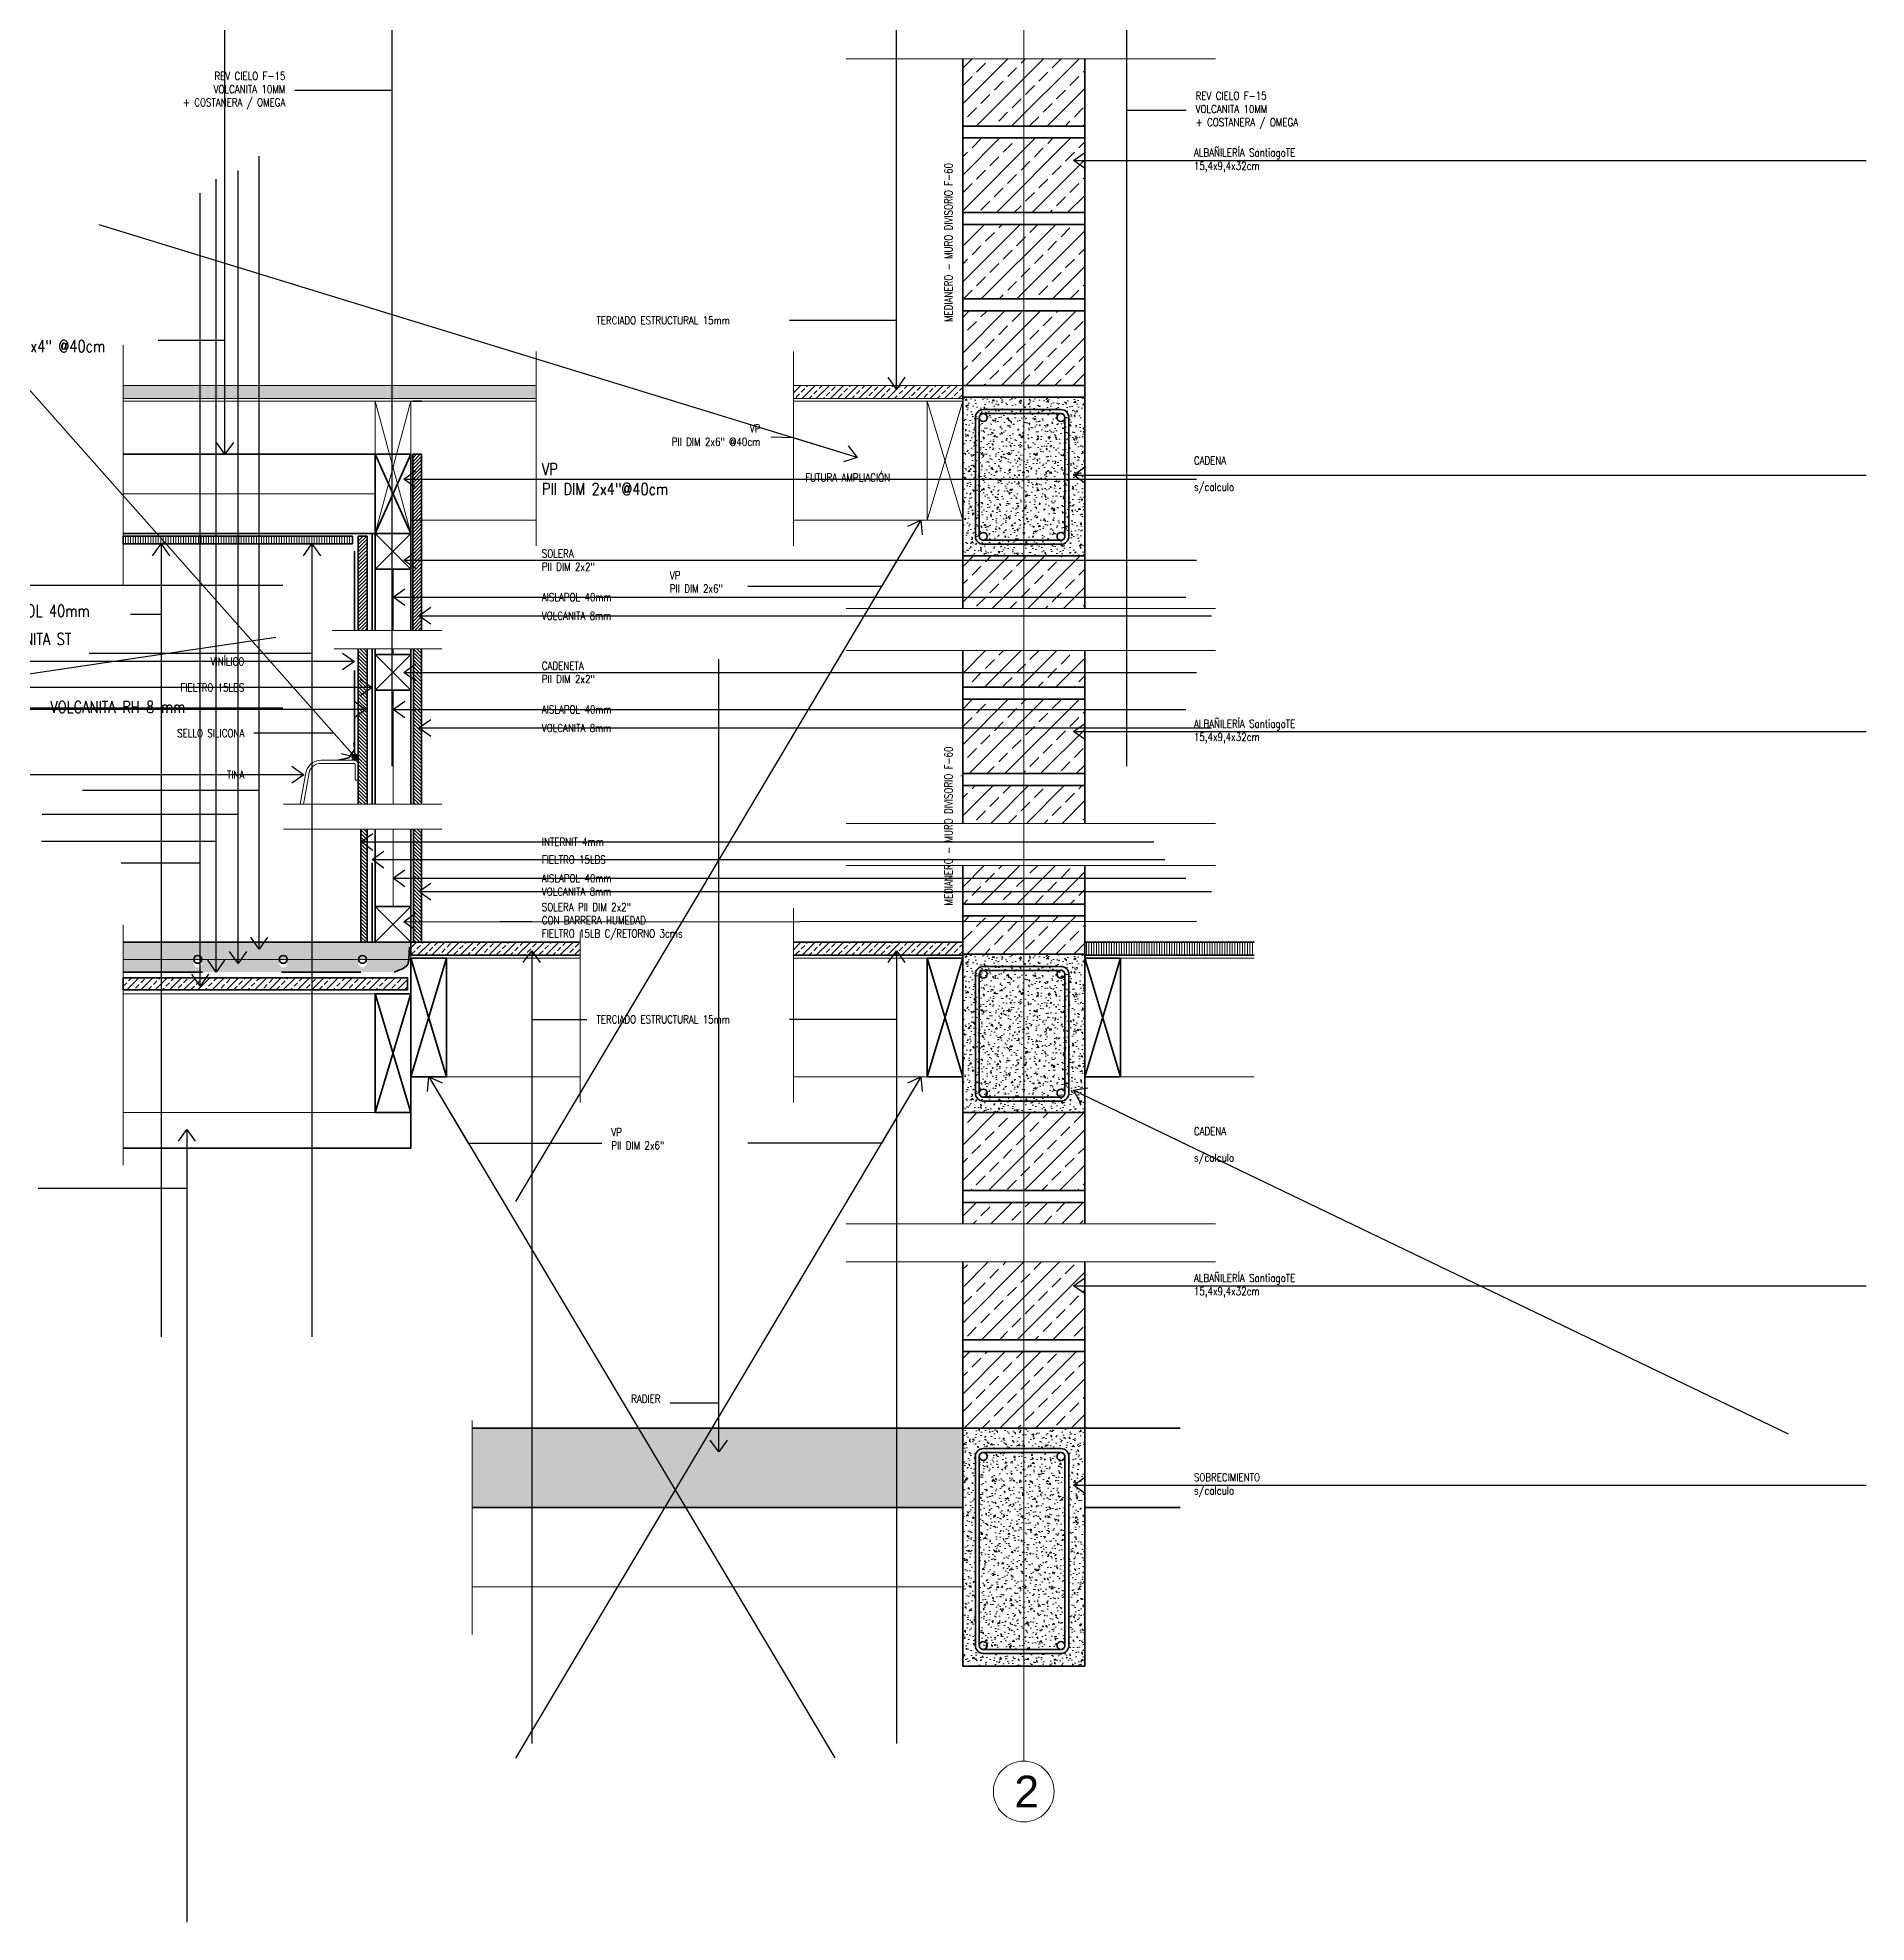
# Model space of a CAD drawing. Header units: metres. Extents: x 72 to 223, y -23 to 139.
# Drawn here: x 166.202 to 168.509, y 127.736 to 130.113 of the extents above; entities that cross this region are included whole.
import ezdxf
from ezdxf.enums import TextEntityAlignment as Align

# ---------------------------------------------------------------- set-up
doc = ezdxf.new("R2010")
doc.units = ezdxf.units.M
doc.header["$LTSCALE"] = 5
doc.header["$MEASUREMENT"] = 0
doc.linetypes.add('HIDDEN', pattern=[0.375, 0.25, -0.125])
doc.layers.get('0').update_dxf_attribs({"color": 30})
for name, color, linetype, lineweight in [('A-ANNO-NOTE', 7, 'Continuous', 35), ('A-ANNO-SYMB', 3, 'Continuous', 18), ('A-ANNO-TEXT', 3, 'Continuous', 18), ('A-DETL-MBND', 3, 'Continuous', 18), ('A-DETL-OTLN', 1, 'Continuous', 50), ('A-DETL-PATT', 8, 'Continuous', 18), ('A-ELEV-MBE1', 7, 'Continuous', 35), ('A-ELEV-PATT', 8, 'Continuous', 18), ('A-FLOR-OVHD', 3, 'HIDDEN', 18), ('A-WALL-BATT', 8, 'BATTING', 18), ('A-WALL-FULL', 7, 'Continuous', 35), ('A-WALL-FULL-EXTR', 7, 'Continuous', 35)]:
    doc.layers.add(name, color=color, linetype=linetype, lineweight=lineweight)
doc.styles.add('E-ARIAL', font='arial.ttf')
doc.styles.add('E-ROMANS', font='romans.shx', dxfattribs={"width": 0.8})
doc.linetypes.add('BATTING', pattern='A,0.0001,-0.1,[134,ltypeshp.shx,S=0.1,R=0,X=-0.1,Y=0],-0.2,[134,ltypeshp.shx,S=0.1,R=180,X=0.1,Y=0],-0.1', length=0.4001)
doc.dimstyles.new('E-0005_TICK_18', dxfattribs={"dimscale": 0.001, "dimtxt": 9, "dimasz": 9, "dimexe": 4.5, "dimexo": 3, "dimgap": 4.5, "dimtad": 0, "dimdec": 0, "dimlfac": 1000, "dimzin": 0, "dimdsep": 46, "dimtxsty": 'E-ROMANS', "dimblk": 'OBLIQUE', "dimcen": 4.5, "dimclrd": 256, "dimclre": 256, "dimclrt": 256, "dimadec": 0, "dimazin": 0, "dimtfac": 1, "dimtdec": 0, "dimtmove": 1, "dimatfit": 3, "dimldrblk": 'OPEN90', "dimfxl": 1, "dimtfill": 1, "dimtolj": 1, "dimtzin": 0, "dimarcsym": 0})
pattern_1 = [(45, (0, 0.33311), (-0.0089802561, 0.0089802561), []), (45, (-0.00449, 0.3376), (-0.0089802561, 0.0089802561), [0.00635, -0.003175])]
pattern_2 = [(45, (0, 0.33311), (-0.0224506403, 0.0224506403), []), (45, (-0.011225, 0.344335), (-0.0224506403, 0.0224506403), [0.015875, -0.0079375])]

# ---------------------------------------------------------------- blocks, each defined once
blk = doc.blocks.new('PIE DERECHO 2X2')
blk.add_lwpolyline([(-0.045, 0), (0, 0), (0, -0.045), (-0.045, -0.045), (-0.045, 0)])
at = {"color": 1}
for points in [[(-0.045, 0), (0, -0.045)], [(0, 0), (-0.045, -0.045)]]:
    blk.add_lwpolyline(points, dxfattribs=at)
blk = doc.blocks.new('_Oblique')
at = {"color": 0, "linetype": 'ByBlock', "lineweight": -2}
blk.add_line((-0.5, -0.5), (0.5, 0.5), dxfattribs=at)
blk = doc.blocks.new('TAG-EJE')
at = {"linetype": 'Continuous'}
blk.add_circle((0, 0), 0.383, dxfattribs=at)
at = {"style": 'E-ARIAL'}
blk.add_attdef('A', text='', height=0.4, dxfattribs=at).set_placement((0, 0), align=Align.MIDDLE_CENTER)

msp = doc.modelspace()

# ---------------------------------------------------------------- hatches: boundary and pattern name
at = {"layer": 'A-DETL-MBND', "ltscale": 2.5}
h = msp.add_hatch(dxfattribs=at)
h.set_pattern_fill('BRASS', color=256, scale=0.002, angle=45, style=0)
h.set_pattern_definition(pattern_1)
h.paths.add_polyline_path([(166.3098, 129.6748), (166.3098, 129.6583), (166.831, 129.6583), (166.831, 129.6748)])
h.paths.add_polyline_path([(165.4914, 129.6748), (165.4914, 129.6598), (165.4914, 129.6583), (166.0958, 129.6583), (166.0958, 129.6748)])
h = msp.add_hatch(dxfattribs=at)
h.set_pattern_fill('BRASS', color=256, scale=0.002, angle=45, style=0)
h.set_pattern_definition([(45, (0, 1.035304), (-0.0089802561, 0.0089802561), []), (45, (-0.00449, 1.039794), (-0.0089802561, 0.0089802561), [0.00635, -0.003175])])
h.paths.add_polyline_path([(167.1553, 129.6748), (167.1553, 129.6583), (167.3689, 129.6583), (167.3689, 129.6748)])
at = {"layer": 'A-DETL-PATT'}
h = msp.add_hatch(dxfattribs=at)
h.set_pattern_fill('BRASS', color=256, scale=0.005, angle=45, style=0)
h.set_pattern_definition(pattern_2)
h.paths.add_polyline_path([(167.4459, 130.2195), (167.3689, 130.2195), (167.3689, 130.1399), (167.4459, 130.1399)])
h.paths.add_polyline_path([(167.5229, 130.2195), (167.4459, 130.2195), (167.4459, 130.1399), (167.5229, 130.1399)])
h.paths.add_polyline_path([(167.4459, 130.081), (167.4459, 130.0868), (167.3689, 130.0868), (167.3689, 130.0018), (167.4459, 130.0018)])
h.paths.add_polyline_path([(167.5229, 130.0868), (167.4459, 130.0868), (167.4459, 130.0018), (167.5229, 130.0018)])
h.paths.add_polyline_path([(167.4459, 129.9868), (167.3689, 129.9868), (167.3689, 129.8928), (167.4459, 129.8928)])
h.paths.add_polyline_path([(167.5229, 129.9868), (167.4459, 129.9868), (167.4459, 129.8928), (167.5229, 129.8928)])
h.paths.add_polyline_path([(167.4459, 129.8778), (167.3689, 129.8778), (167.3689, 129.7838), (167.4459, 129.7838)])
h.paths.add_polyline_path([(167.5229, 129.8778), (167.4459, 129.8778), (167.4459, 129.7838), (167.5229, 129.7838)])
h.paths.add_polyline_path([(167.4459, 129.7688), (167.3689, 129.7688), (167.3689, 129.6748), (167.4459, 129.6748)])
h.paths.add_polyline_path([(167.5229, 129.7688), (167.4459, 129.7688), (167.4459, 129.6748), (167.5229, 129.6748)])
h = msp.add_hatch(dxfattribs=at)
h.set_pattern_fill('AR-CONC', color=256, scale=0.0001, angle=135, style=0)
h.set_pattern_definition([(355, (358.319975, 99.303556), (0.0117553379, 0.014009465), [0.001905, -0.020955]), (50, (358.319975, 99.303556), (0.0110177007, -0.0160017889), [0.001524, -0.016764]), (304.549, (358.320955, 99.304724), (0.0227730237, -0.0019922158), [0.001619, -0.017809]), (358.8158, (358.323567, 99.299964), (0.0161953413, 0.0221410243), [0.0028575, -0.0314325]), (308.3644, (358.324917, 99.30181), (0.0342826432, -0.0007086144), [0.0024285, -0.0267135]), (53.816, (358.323567, 99.299964), (0.0342826385, -0.000708557), [0.002286, -0.025146]), (24, (358.324465, 99.302658), (0.0034895268, 0.0179520551), [0.001905, -0.020955]), (79, (358.324465, 99.302658), (0.0173941193, -0.0086539927), [0.001524, -0.016764]), (333.5486, (358.324756, 99.304154), (0.0208836456, 0.009298004), [0.001619, -0.017809]), (7.5, (358.319975, 99.303556), (0.00619734137, -0.0057605469), [0, -0.0165608, 0, -0.017018, 0, -0.0168275]), (37.5, (358.319975, 99.303556), (0.01180870003, -0.00235897273), [0, -0.0097028, 0, -0.0161798, 0, -0.0064135]), (77.5, (358.31597, 99.299551), (0.00918261956, 0.0099927863), [0, -0.00635, 0, -0.019812, 0, -0.026289]), (87.5, (358.314174, 99.297755), (0.0122722393, 0.00867639044), [0, -0.008255, 0, -0.0131572, 0, -0.018669])])
h.paths.add_polyline_path([(167.3899, 129.6342, 1), (167.3999, 129.6342, 0.414214), (167.3949, 129.6392), (167.4929, 129.6392, 0.414214), (167.4879, 129.6342, 1), (167.4979, 129.6342), (167.4979, 129.4844, 1), (167.4879, 129.4844, 0.414214), (167.4929, 129.4794), (167.3949, 129.4794, 0.414214), (167.3999, 129.4844, 1), (167.3899, 129.4844)], flags=0)
h.paths.add_polyline_path([(167.3949, 129.6442), (167.4929, 129.6442, -0.414214), (167.5029, 129.6342), (167.5029, 129.4844, -0.414214), (167.4929, 129.4744), (167.3949, 129.4744, -0.414214), (167.3849, 129.4844), (167.3849, 129.6342, -0.414214)], flags=16)
h.paths.add_polyline_path([(167.3949, 129.6392, 0.414214), (167.3899, 129.6342), (167.3899, 129.4844, 0.414214), (167.3949, 129.4794), (167.4929, 129.4794, 0.414214), (167.4979, 129.4844), (167.4979, 129.6342, 0.414214), (167.4929, 129.6392)], flags=0)
h.paths.add_polyline_path([(167.3689, 129.6598), (167.5229, 129.6598), (167.5229, 129.4598), (167.3689, 129.4598)])
h.paths.add_polyline_path([(167.3949, 129.6442, 0.414214), (167.3849, 129.6342), (167.3849, 129.4844, 0.414214), (167.3949, 129.4744), (167.4929, 129.4744, 0.414214), (167.5029, 129.4844), (167.5029, 129.6342, 0.414214), (167.4929, 129.6442)], flags=0)
h = msp.add_hatch(dxfattribs=at)
h.set_pattern_fill('LINE', color=256, scale=0.001, angle=45, style=0)
h.set_pattern_definition([(45, (0, 0.3331097), (-0.00224506403, 0.00224506403), [])])
h.paths.add_polyline_path([(166.6864, 129.5048), (166.6751, 129.5048), (166.6751, 129.4879), (166.6864, 129.4879)])
h.paths.add_polyline_path([(166.6751, 129.3655), (166.6864, 129.3655), (166.6864, 129.4879), (166.6751, 129.4879)])
h.paths.add_polyline_path([(166.6065, 129.3655), (166.6178, 129.3655), (166.6178, 129.4848), (166.6065, 129.4848)])
h.paths.add_polyline_path([(166.6864, 129.5879), (166.6751, 129.5879), (166.6751, 129.5048), (166.6864, 129.5048)])
h = msp.add_hatch(dxfattribs=at)
h.set_pattern_fill('LINE', color=256, scale=0.001, angle=90, style=0)
h.set_pattern_definition([(90, (0, 0.1612352), (-0.003175, 2e-19), [])])
h.paths.add_polyline_path([(166.599, 129.4748), (166.599, 129.4848), (166.3098, 129.4848), (166.3098, 129.4748)])
h = msp.add_hatch(dxfattribs=at)
h.set_pattern_fill('BRASS', color=256, scale=0.005, angle=45, style=0)
h.set_pattern_definition(pattern_2)
h.paths.add_polyline_path([(167.4459, 129.3935), (167.4459, 129.4598), (167.3689, 129.4598), (167.3689, 129.3935)])
h.paths.add_polyline_path([(167.5229, 129.3935), (167.5229, 129.4598), (167.4459, 129.4598), (167.4459, 129.3935)])
h.paths.add_polyline_path([(167.4459, 129.3404), (167.3689, 129.3404), (167.3689, 129.2941), (167.4459, 129.2941)])
h.paths.add_polyline_path([(167.4459, 129.3404), (167.4459, 129.2941), (167.5229, 129.2941), (167.5229, 129.3404)])
h.paths.add_polyline_path([(167.4459, 129.2791), (167.3689, 129.2791), (167.3689, 129.1851), (167.4459, 129.1851)])
h.paths.add_polyline_path([(167.5229, 129.2791), (167.4459, 129.2791), (167.4459, 129.1851), (167.5229, 129.1851)])
h.paths.add_polyline_path([(167.3689, 129.1701), (167.3689, 129.1224), (167.4459, 129.1224), (167.4459, 129.1701)])
h.paths.add_polyline_path([(167.5229, 129.1224), (167.5229, 129.1701), (167.4459, 129.1701), (167.4459, 129.1224)])
h.paths.add_polyline_path([(167.4459, 129.0206), (167.4459, 129.0693), (167.3689, 129.0693), (167.3689, 129.0206)])
h.paths.add_polyline_path([(167.5229, 129.0206), (167.5229, 129.0693), (167.4459, 129.0693), (167.4459, 129.0206)])
h.paths.add_polyline_path([(167.4459, 129.0056), (167.4459, 128.9576), (167.5229, 128.9576), (167.5229, 129.0056)])
h.paths.add_polyline_path([(167.3689, 129.0056), (167.3689, 128.9576), (167.4459, 128.9576), (167.4459, 129.0056)])
h = msp.add_hatch(dxfattribs=at)
h.set_pattern_fill('LINE', color=256, scale=0.001, angle=135, style=0)
h.set_pattern_definition([(135, (-20.9926514, 68.100711), (-0.00224506403, -0.00224506403), [])])
h.paths.add_polyline_path([(166.6861, 129.3426), (166.6761, 129.3426), (166.6761, 129.1465), (166.6861, 129.1465)])
h.paths.add_polyline_path([(166.6178, 129.3426), (166.6065, 129.3426), (166.6065, 129.1465), (166.6178, 129.1465)])
h = msp.add_hatch(color=256, dxfattribs=at)
edge = h.paths.add_edge_path()
edge.add_arc((166.6026, 129.2059), 0.00369, 0, 360)
h = msp.add_hatch(dxfattribs=at)
h.set_pattern_fill('LINE', color=256, scale=0.001, angle=135, style=0)
h.set_pattern_definition([(135, (-25.4596496, 98.446362), (-0.00224506403, -0.00224506403), [])])
h.paths.add_polyline_path([(166.6178, 129.1152), (166.6099, 129.1152), (166.6099, 128.9726), (166.6178, 128.9726)])
h.paths.add_polyline_path([(166.6861, 129.1152), (166.6761, 129.1152), (166.6761, 128.9726), (166.6861, 128.9726)])
h = msp.add_hatch(dxfattribs=at)
h.set_pattern_fill('BRASS', color=256, scale=0.002, angle=45, style=0)
h.set_pattern_definition(pattern_1)
h.paths.add_polyline_path([(166.6686, 128.9276), (166.3098, 128.9276), (166.3098, 128.9124), (166.6686, 128.9124)])
h.paths.add_polyline_path([(166.8864, 128.9726), (166.6728, 128.9726), (166.6728, 128.9561), (166.8864, 128.9561)])
h = msp.add_hatch(dxfattribs=at)
h.set_pattern_fill('AR-CONC', color=256, scale=5e-05, angle=90, style=0)
h.set_pattern_definition([(140, (-25.4596496, 98.446362), (0.00079695428, 0.00910923345), [0.0009525, -0.0104775]), (85, (-25.45965, 98.446362), (-0.00955283214, -0.0017621413), [0.000762, -0.008382]), (190.451, (-25.459583, 98.447121), (-0.0087558344, 0.0073471251), [0.0008095, -0.0089045]), (136.1842, (-25.46219, 98.446362), (0.0021021164, 0.01355395204), [0.00142875, -0.01571625]), (186.6356, (-25.462014, 98.447492), (-0.0123712778, 0.0118702117), [0.00121425, -0.01335675]), (81.184, (-25.46219, 98.446362), (-0.0123712559, 0.0118702303), [0.001143, -0.012573]), (111, (-25.4615546, 98.447632), (0.00511327593, 0.007580744), [0.0009525, -0.0104775]), (56, (-25.461555, 98.447632), (-0.0092093983, 0.0030901014), [0.000762, -0.008382]), (161.4514, (-25.4611285, 98.448264), (-0.0040961429, 0.01067082454), [0.0008095, -0.0089045]), (127.5, (-25.4596496, 98.446362), (-0.004227751944, 0.00015443016), [0, -0.0082804, 0, -0.008509, 0, -0.00841375]), (97.5, (-25.4596496, 98.446362), (-0.00500902874, 0.00334098313), [0, -0.0048514, 0, -0.0080899, 0, -0.00320675]), (57.5, (-25.4596496, 98.44353), (0.0002864372, 0.00677952976), [0, -0.003175, 0, -0.009906, 0, -0.0131445]), (47.5, (-25.4596496, 98.44226), (-0.00127132455, 0.00740645907), [0, -0.0041275, 0, -0.0065786, 0, -0.0093345])])
h.paths.add_polyline_path([(166.6728, 128.9726), (166.6278, 128.9726), (166.3098, 128.9726), (166.3098, 128.9457), (166.399, 128.9457, -1), (166.409, 128.9457), (166.5068, 128.9457, -1), (166.5168, 128.9457), (166.6068, 128.9457, -1), (166.6168, 128.9457), (166.6728, 128.9457), (166.6728, 128.9526), (166.6728, 128.9561)])
h.paths.add_polyline_path([(166.6068, 128.9457), (166.5168, 128.9457, -1), (166.5068, 128.9457), (166.409, 128.9457, -1), (166.399, 128.9457), (166.3098, 128.9457), (166.3098, 128.9349), (166.6519, 128.9349), (166.6633, 128.9392), (166.669, 128.9438), (166.6694, 128.9457), (166.6168, 128.9457, -1)])
h = msp.add_hatch(dxfattribs=at)
h.set_pattern_fill('BRASS', color=256, scale=0.002, angle=45, style=0)
h.set_pattern_definition(pattern_1)
h.paths.add_polyline_path([(167.1553, 128.9726), (167.1553, 128.9561), (167.3689, 128.9561), (167.3689, 128.9726)])
h = msp.add_hatch(dxfattribs=at)
h.set_pattern_fill('LINE', color=256, scale=0.001, angle=90, style=0)
h.set_pattern_definition([(90, (334.8918514, 0.3331097), (0.003175, 2e-19), [])])
h.paths.add_polyline_path([(167.5229, 128.9726), (167.7365, 128.9726), (167.7365, 128.9561), (167.5229, 128.9561)])
h = msp.add_hatch(dxfattribs=at)
h.set_pattern_fill('AR-CONC', color=256, scale=0.0001, angle=135, style=0)
h.set_pattern_definition([(355, (358.319975, 98.601362), (0.0117553379, 0.014009465), [0.001905, -0.020955]), (50, (358.319975, 98.601362), (0.0110177007, -0.0160017889), [0.001524, -0.016764]), (304.549, (358.320955, 98.60253), (0.0227730237, -0.0019922158), [0.001619, -0.017809]), (358.8158, (358.323567, 98.59777), (0.0161953413, 0.0221410243), [0.0028575, -0.0314325]), (308.3644, (358.324917, 98.599615), (0.0342826432, -0.0007086144), [0.0024285, -0.0267135]), (53.816, (358.323567, 98.59777), (0.0342826385, -0.000708557), [0.002286, -0.025146]), (24, (358.324465, 98.600464), (0.0034895268, 0.0179520551), [0.001905, -0.020955]), (79, (358.324465, 98.600464), (0.0173941193, -0.0086539927), [0.001524, -0.016764]), (333.5486, (358.324756, 98.60196), (0.0208836456, 0.009298004), [0.001619, -0.017809]), (7.5, (358.319975, 98.601362), (0.00619734137, -0.0057605469), [0, -0.0165608, 0, -0.017018, 0, -0.0168275]), (37.5, (358.319975, 98.601362), (0.01180870003, -0.00235897273), [0, -0.0097028, 0, -0.0161798, 0, -0.0064135]), (77.5, (358.31597, 98.597357), (0.00918261956, 0.0099927863), [0, -0.00635, 0, -0.019812, 0, -0.026289]), (87.5, (358.314174, 98.595561), (0.0122722393, 0.00867639044), [0, -0.008255, 0, -0.0131572, 0, -0.018669])])
h.paths.add_polyline_path([(167.3689, 128.9576), (167.3689, 128.7576), (167.5229, 128.7576), (167.5229, 128.9576)])
h = msp.add_hatch(dxfattribs=at)
h.set_pattern_fill('BRASS', color=256, scale=0.005, angle=45, style=0)
h.set_pattern_definition([(45, (2.031526, 0.33311), (-0.0224506403, 0.0224506403), []), (45, (2.0203, 0.344335), (-0.0224506403, 0.0224506403), [0.015875, -0.0079375])])
h.paths.add_polyline_path([(167.4459, 128.7576), (167.3689, 128.7576), (167.3689, 128.6594), (167.4459, 128.6594)])
h.paths.add_polyline_path([(167.5229, 128.7576), (167.4459, 128.7576), (167.4459, 128.6594), (167.5229, 128.6594)])
h.paths.add_polyline_path([(167.5229, 128.6444), (167.4459, 128.6444), (167.4459, 128.6175), (167.5229, 128.6175)])
h.paths.add_polyline_path([(167.4459, 128.6444), (167.3689, 128.6444), (167.3689, 128.6175), (167.4459, 128.6175)])
h.paths.add_polyline_path([(167.4459, 128.5693), (167.3689, 128.5693), (167.3689, 128.4712), (167.4459, 128.4712)])
h.paths.add_polyline_path([(167.5229, 128.5693), (167.4459, 128.5693), (167.4459, 128.4712), (167.5229, 128.4712)])
h.paths.add_polyline_path([(167.5229, 128.4562), (167.4459, 128.4562), (167.4459, 128.3595), (167.5229, 128.3595)])
h.paths.add_polyline_path([(167.4459, 128.4562), (167.3689, 128.4562), (167.3689, 128.3595), (167.4459, 128.3595)])
h = msp.add_hatch(dxfattribs=at)
h.set_pattern_fill('AR-CONC', color=256, scale=5e-05, angle=135, style=0)
h.set_pattern_definition([(355, (358.319975, 98.750773), (0.00587766897, 0.00700473252), [0.0009525, -0.0104775]), (50, (358.319975, 98.750773), (0.00550885033, -0.00800089445), [0.000762, -0.008382]), (304.549, (358.320465, 98.751357), (0.01138651184, -0.0009961079), [0.0008095, -0.0089045]), (358.8158, (358.321771, 98.748977), (0.00809767064, 0.01107051216), [0.00142875, -0.01571625]), (308.3644, (358.322446, 98.7499), (0.0171413216, -0.0003543072), [0.00121425, -0.01335675]), (53.816, (358.321771, 98.748977), (0.0171413193, -0.0003542786), [0.001143, -0.012573]), (24, (358.32222, 98.750324), (0.0017447634, 0.00897602756), [0.0009525, -0.0104775]), (79, (358.32222, 98.750324), (0.00869705966, -0.00432699633), [0.000762, -0.008382]), (333.5486, (358.322365, 98.751072), (0.0104418228, 0.004649002), [0.0008095, -0.0089045]), (7.5, (358.319975, 98.7507732), (0.003098670684, -0.002880273453), [0, -0.0082804, 0, -0.008509, 0, -0.00841375]), (37.5, (358.319975, 98.750773), (0.00590435001, -0.00117948637), [0, -0.0048514, 0, -0.0080899, 0, -0.00320675]), (77.5, (358.3179723, 98.7487706), (0.00459130978, 0.00499639315), [0, -0.003175, 0, -0.009906, 0, -0.0131445]), (87.5, (358.317074, 98.7478726), (0.00613611964, 0.00433819522), [0, -0.0041275, 0, -0.0065786, 0, -0.0093345])])
h.paths.add_polyline_path([(167.3689, 128.3595), (167.3689, 128.2595), (166.7502, 128.2595), (166.7502, 128.3595)])
h = msp.add_hatch(dxfattribs=at)
h.set_pattern_fill('AR-CONC', color=256, scale=0.0001, angle=135, style=0)
h.set_pattern_definition([(355, (358.319975, 98.750773), (0.0117553379, 0.014009465), [0.001905, -0.020955]), (50, (358.319975, 98.750773), (0.0110177007, -0.0160017889), [0.001524, -0.016764]), (304.549, (358.320955, 98.75194), (0.0227730237, -0.0019922158), [0.001619, -0.017809]), (358.8158, (358.323567, 98.74718), (0.0161953413, 0.0221410243), [0.0028575, -0.0314325]), (308.3644, (358.324917, 98.749026), (0.0342826432, -0.0007086144), [0.0024285, -0.0267135]), (53.816, (358.323567, 98.74718), (0.0342826385, -0.000708557), [0.002286, -0.025146]), (24, (358.324465, 98.749875), (0.0034895268, 0.0179520551), [0.001905, -0.020955]), (79, (358.324465, 98.749875), (0.0173941193, -0.0086539927), [0.001524, -0.016764]), (333.5486, (358.324756, 98.751371), (0.0208836456, 0.009298004), [0.001619, -0.017809]), (7.5, (358.319975, 98.750773), (0.00619734137, -0.0057605469), [0, -0.0165608, 0, -0.017018, 0, -0.0168275]), (37.5, (358.319975, 98.750773), (0.01180870003, -0.00235897273), [0, -0.0097028, 0, -0.0161798, 0, -0.0064135]), (77.5, (358.31597, 98.746768), (0.00918261956, 0.0099927863), [0, -0.00635, 0, -0.019812, 0, -0.026289]), (87.5, (358.314174, 98.744972), (0.0122722393, 0.00867639044), [0, -0.008255, 0, -0.0131572, 0, -0.018669])])
h.paths.add_polyline_path([(167.3899, 128.3239, 1), (167.3999, 128.3239, 0.414214), (167.3949, 128.3289), (167.4459, 128.3289), (167.4459, 128.0805), (167.3949, 128.0805, 0.01999), (167.3953, 128.0805, -0.437829), (167.3899, 128.0855)])
h.paths.add_polyline_path([(167.3689, 128.3595), (167.4459, 128.3595), (167.4459, 128.3339), (167.3949, 128.3339, 0.414214), (167.3849, 128.3239), (167.3849, 128.0855, 0.414214), (167.3949, 128.0755), (167.4459, 128.0755), (167.4459, 128.0595), (167.3689, 128.0595)])
h.paths.add_polyline_path([(167.4459, 128.3289), (167.4929, 128.3289, 0.414214), (167.4879, 128.3239, 1), (167.4979, 128.3239), (167.4979, 128.0855, 1), (167.4879, 128.0855, 0.414214), (167.4929, 128.0805), (167.4459, 128.0805)], flags=17)
h.paths.add_polyline_path([(167.5029, 128.3239, 0.414214), (167.4929, 128.3339), (167.4459, 128.3339), (167.4459, 128.3595), (167.5229, 128.3595), (167.5229, 128.0595), (167.4459, 128.0595), (167.4459, 128.0755), (167.4929, 128.0755, 0.414214), (167.5029, 128.0855)])

# ---------------------------------------------------------------- linework, layer by layer
at = {"layer": 'A-ANNO-SYMB'}
for points in [[(167.4459, 130.8299), (167.4459, 129.9289)], [(167.4459, 130.081), (167.4459, 127.9397)]]:
    msp.add_lwpolyline(points, dxfattribs=at)
at = {"layer": 'A-DETL-MBND', "ltscale": 2.5}
for p, q in [((166.3098, 129.6748), (166.831, 129.6748)), ((167.3689, 129.6748), (167.1553, 129.6748)), ((166.3098, 129.6548), (166.831, 129.6548)), ((167.3239, 129.6548), (167.1553, 129.6548)), ((167.3239, 129.5048), (167.1553, 129.5048))]:
    msp.add_line(p, q, dxfattribs=at)
at = {"layer": 'A-DETL-MBND'}
for p, q in [((166.6728, 129.5048), (166.831, 129.5048)), ((166.5332, 129.1465), (166.5399, 129.1841)), ((166.5598, 129.2021), (166.6015, 129.2021)), ((166.5598, 129.1981), (166.6015, 129.1981)), ((166.6025, 129.1971), (166.6025, 129.1771)), ((166.6065, 129.1971), (166.6065, 129.1771)), ((166.5373, 129.1465), (166.5439, 129.1837)), ((167.3667, 129.1824), (167.3689, 129.1824)), ((166.3098, 128.9509), (166.6728, 128.9509)), ((166.7178, 128.9526), (166.8864, 128.9526)), ((167.3239, 128.9526), (167.1553, 128.9526)), ((167.5679, 128.9526), (167.7365, 128.9526)), ((166.6278, 128.9076), (166.3098, 128.9076)), ((166.7178, 128.8026), (166.8864, 128.8026)), ((167.3239, 128.8026), (167.1553, 128.8026)), ((167.5679, 128.8026), (167.7365, 128.8026)), ((166.6278, 128.7576), (166.3098, 128.7576))]:
    msp.add_line(p, q, dxfattribs=at)
at = {"layer": 'A-DETL-MBND', "ltscale": 2.5}
for points in [[(166.3098, 129.6583), (166.831, 129.6583)], [(166.6728, 129.4879), (166.6728, 129.6548), (166.6278, 129.6548), (166.6278, 129.4879)], [(166.6728, 129.6548), (166.6278, 129.4879)], [(166.6278, 129.6548), (166.6728, 129.4879)], [(167.3689, 129.6583), (167.1553, 129.6583)], [(167.3689, 129.6548), (167.3689, 129.5048), (167.3239, 129.5048), (167.3239, 129.6548), (167.3689, 129.6548)], [(167.3239, 129.6548), (167.3689, 129.5048)], [(167.3689, 129.6548), (167.3239, 129.5048)]]:
    msp.add_lwpolyline(points, dxfattribs=at)
at = {"layer": 'A-DETL-MBND'}
msp.add_lwpolyline([(166.6065, 129.1771), (166.6025, 129.1771)], dxfattribs=at)
for centre, radius, start, end in [((166.5598, 129.1821), 0.02, 90, 174.2894), ((166.5598, 129.1821), 0.016, 90, 174.2894), ((166.6015, 129.1971), 0.005, 0, 90), ((166.6015, 129.1971), 0.001, 0, 90)]:
    msp.add_arc(centre, radius, start, end, dxfattribs=at)
at = {"layer": 'A-DETL-PATT'}
msp.add_line((166.6728, 128.9526), (166.6728, 128.9561), dxfattribs=at)
at = {"layer": 'A-ELEV-MBE1'}
for p, q in [((166.6278, 129.5879), (166.3098, 129.5879)), ((166.3098, 129.4879), (166.6278, 129.4879)), ((166.3098, 129.4879), (166.6278, 129.4879)), ((166.6278, 129.3655), (166.6278, 129.4429)), ((166.6728, 129.3655), (166.6728, 129.4429)), ((166.6278, 129.3352), (166.6278, 129.3426)), ((166.6728, 129.3352), (166.6728, 129.3426)), ((166.6278, 129.1465), (166.6278, 129.2902)), ((166.6728, 129.1465), (166.6728, 129.2902)), ((166.6278, 129.0176), (166.6278, 129.1152)), ((166.6728, 129.0176), (166.6728, 129.1152)), ((166.6728, 128.7126), (166.6728, 128.7576)), ((166.6728, 128.7126), (166.3098, 128.7126))]:
    msp.add_line(p, q, dxfattribs=at)
for points in [[(167.3849, 129.6342), (167.3849, 129.4844, 0.414214), (167.3949, 129.4744), (167.4929, 129.4744, 0.414214), (167.5029, 129.4844), (167.5029, 129.6342, 0.414214), (167.4929, 129.6442), (167.3949, 129.6442, 0.414214)], [(167.3899, 129.6342), (167.3899, 129.4844, 0.414214), (167.3949, 129.4794), (167.4929, 129.4794, 0.414214), (167.4979, 129.4844), (167.4979, 129.6342, 0.414214), (167.4929, 129.6392), (167.3949, 129.6392, 0.414214)], [(167.3849, 128.932), (167.3849, 128.7822, 0.414214), (167.3949, 128.7722), (167.4929, 128.7722, 0.414214), (167.5029, 128.7822), (167.5029, 128.932, 0.414214), (167.4929, 128.942), (167.3949, 128.942, 0.414214)], [(167.3899, 128.932), (167.3899, 128.7822, 0.414214), (167.3949, 128.7772), (167.4929, 128.7772, 0.414214), (167.4979, 128.7822), (167.4979, 128.932, 0.414214), (167.4929, 128.937), (167.3949, 128.937, 0.414214)], [(167.3849, 128.3239), (167.3849, 128.0855, 0.414214), (167.3949, 128.0755), (167.4929, 128.0755, 0.414214), (167.5029, 128.0855), (167.5029, 128.3239, 0.414214), (167.4929, 128.3339), (167.3949, 128.3339, 0.414214)], [(167.3899, 128.3239), (167.3899, 128.0855, 0.414214), (167.3949, 128.0805), (167.4929, 128.0805, 0.414214), (167.4979, 128.0855), (167.4979, 128.3239, 0.414214), (167.4929, 128.3289), (167.3949, 128.3289, 0.414214)]]:
    msp.add_lwpolyline(points, format="xyb", close=True, dxfattribs=at)
for centre in [(167.3949, 129.6342), (167.4929, 129.6342), (167.3949, 129.4844), (167.4929, 129.4844), (167.3949, 128.932), (167.4929, 128.932), (167.3949, 128.7822), (167.4929, 128.7822), (167.3949, 128.3239), (167.4929, 128.3239), (167.3949, 128.0855), (167.4929, 128.0855)]:
    msp.add_circle(centre, 0.005, dxfattribs=at)
at = {"layer": 'A-ELEV-PATT'}
for points in [[(166.3098, 128.9943), (166.3098, 128.6912)], [(166.7502, 128.3694), (166.7502, 128.0995)]]:
    msp.add_lwpolyline(points, dxfattribs=at)
at = {"layer": 'A-FLOR-OVHD'}
msp.add_line((167.3689, 128.1595), (166.7502, 128.1595), dxfattribs=at)
for points in [[(167.2221, 130.0868), (167.688, 130.0868)], [(166.3098, 129.726), (166.3098, 129.4223)], [(166.831, 129.7175), (166.831, 129.4725)], [(167.1553, 129.7175), (167.1553, 129.4725)], [(167.2221, 129.3935), (167.688, 129.3935)], [(166.5734, 129.3655), (166.7095, 129.3655)], [(166.5759, 129.3655), (166.7119, 129.3655)], [(166.5759, 129.3426), (166.7119, 129.3426)], [(167.2221, 129.3404), (167.688, 129.3404)], [(166.5122, 129.1465), (166.7118, 129.1465)], [(166.5122, 129.1152), (166.7118, 129.1152)], [(167.2221, 129.1224), (167.688, 129.1224)], [(167.2221, 129.0693), (167.688, 129.0693)], [(167.1553, 129.0153), (167.1553, 128.7703)], [(166.8864, 128.9855), (166.8864, 128.7703)], [(167.2221, 128.6175), (167.688, 128.6175)], [(167.2221, 128.5693), (167.688, 128.5693)]]:
    msp.add_lwpolyline(points, dxfattribs=at)
at = {"layer": 'A-WALL-BATT', "ltscale": 0.018}
for p, q in [((166.3098, 129.5379), (166.6278, 129.5379)), ((166.6503, 129.3655), (166.6503, 129.4429)), ((166.6503, 129.3352), (166.6503, 129.3426)), ((166.6503, 129.1465), (166.6503, 129.2902)), ((166.6503, 129.0176), (166.6503, 129.1152))]:
    msp.add_line(p, q, dxfattribs=at)
at = {"layer": 'A-WALL-FULL'}
for p, q in [((167.3689, 128.3595), (166.7502, 128.3595)), ((167.5229, 128.3595), (167.6432, 128.3595)), ((167.3689, 128.2595), (166.7502, 128.2595)), ((167.5229, 128.2595), (167.6432, 128.2595))]:
    msp.add_line(p, q, dxfattribs=at)
for points in [[(167.3689, 129.6598), (167.5229, 129.6598), (167.5229, 129.4598), (167.3689, 129.4598)], [(167.3689, 128.9576), (167.5229, 128.9576), (167.5229, 128.7576), (167.3689, 128.7576)]]:
    msp.add_lwpolyline(points, close=True, dxfattribs=at)
msp.add_lwpolyline([(167.5229, 128.3595), (167.3689, 128.3595), (167.3689, 128.0595), (167.5229, 128.0595), (167.5229, 128.3595)], dxfattribs=at)
at = {"layer": 'A-WALL-FULL-EXTR'}
for p, q in [((167.3689, 130.0868), (167.3689, 129.6598)), ((167.5229, 129.6598), (167.5229, 130.0868)), ((167.3689, 130.0018), (167.5229, 130.0018)), ((167.3689, 129.9868), (167.5229, 129.9868)), ((167.3689, 129.8928), (167.5229, 129.8928)), ((167.3689, 129.8778), (167.5229, 129.8778)), ((167.3689, 129.7838), (167.5229, 129.7838)), ((167.3689, 129.7688), (167.5229, 129.7688)), ((167.3689, 129.6748), (167.5229, 129.6748)), ((166.6751, 129.6548), (166.6864, 129.6548)), ((166.6751, 129.3655), (166.6751, 129.5879)), ((166.6751, 129.5879), (166.6864, 129.5879)), ((166.6864, 129.3655), (166.6864, 129.5879)), ((166.599, 129.4748), (166.599, 129.4848)), ((166.6065, 129.3655), (166.6065, 129.4848)), ((166.6065, 129.4848), (166.6178, 129.4848)), ((166.6178, 129.3655), (166.6178, 129.4848)), ((166.6238, 129.3655), (166.6238, 129.4879)), ((167.3689, 129.3935), (167.3689, 129.4598)), ((167.5229, 129.3935), (167.5229, 129.4598)), ((166.6065, 129.1465), (166.6065, 129.3426)), ((166.6178, 129.1465), (166.6178, 129.3426)), ((166.6238, 129.1465), (166.6238, 129.3426)), ((166.6761, 129.1465), (166.6761, 129.3426)), ((166.6861, 129.1465), (166.6861, 129.3426)), ((167.3689, 129.1224), (167.3689, 129.3404)), ((167.5229, 129.1224), (167.5229, 129.3404)), ((167.3689, 129.2941), (167.5229, 129.2941)), ((167.3689, 129.2791), (167.5229, 129.2791)), ((167.3689, 129.1851), (167.5229, 129.1851)), ((167.3689, 129.1701), (167.5229, 129.1701)), ((166.6099, 128.9726), (166.6099, 129.1152)), ((166.6178, 128.9726), (166.6178, 129.1152)), ((166.6761, 128.9726), (166.6761, 129.1152)), ((166.6861, 128.9726), (166.6861, 129.1152)), ((167.3689, 128.9526), (167.3689, 129.0693)), ((167.5229, 128.9526), (167.5229, 129.0693)), ((167.3689, 129.0206), (167.5229, 129.0206)), ((167.3689, 129.0056), (167.5229, 129.0056)), ((166.6728, 128.9726), (166.3098, 128.9726)), ((166.6728, 128.9726), (166.8864, 128.9726)), ((166.6728, 128.9561), (166.6728, 128.9726)), ((167.3689, 128.9726), (167.1553, 128.9726)), ((167.5229, 128.9726), (167.7365, 128.9726)), ((167.3689, 128.7576), (167.3689, 128.6175)), ((167.5229, 128.7576), (167.5229, 128.6175)), ((167.5229, 128.6594), (167.3689, 128.6594)), ((167.3689, 128.6444), (167.5229, 128.6444)), ((167.3689, 128.5693), (167.3689, 128.3595)), ((167.5229, 128.5693), (167.5229, 128.3595)), ((167.5229, 128.4712), (167.3689, 128.4712)), ((167.3689, 128.4562), (167.5229, 128.4562))]:
    msp.add_line(p, q, dxfattribs=at)
at = {"layer": 'A-WALL-FULL-EXTR', "linetype": 'HIDDEN', "ltscale": 0.05}
for p, q in [((166.6015, 129.3655), (166.6015, 129.4879)), ((166.6015, 129.2152), (166.6015, 129.3426)), ((166.6238, 128.9726), (166.6238, 129.1152))]:
    msp.add_line(p, q, dxfattribs=at)
at = {"layer": 'A-WALL-FULL-EXTR'}
for points in [[(166.6728, 129.4879), (166.6728, 129.5879), (166.6278, 129.5879), (166.6278, 129.4879)], [(166.6728, 129.5879), (166.6278, 129.4879)], [(166.6278, 129.5879), (166.6728, 129.4879)], [(166.3098, 129.4848), (166.599, 129.4848)], [(166.3098, 129.4848), (166.3098, 129.4748), (166.599, 129.4748)], [(166.6728, 128.9561), (166.8864, 128.9561)], [(166.6728, 128.9526), (166.6728, 128.8026), (166.7178, 128.8026), (166.7178, 128.9526), (166.6728, 128.9526)], [(166.7178, 128.9526), (166.6728, 128.8026)], [(166.6728, 128.9526), (166.7178, 128.8026)], [(167.3689, 128.9561), (167.1553, 128.9561)], [(167.3689, 128.9526), (167.3689, 128.8026), (167.3239, 128.8026), (167.3239, 128.9526), (167.3689, 128.9526)], [(167.3239, 128.9526), (167.3689, 128.8026)], [(167.3689, 128.9526), (167.3239, 128.8026)], [(167.5229, 128.9561), (167.7365, 128.9561)], [(167.5229, 128.9526), (167.5229, 128.8026), (167.5679, 128.8026), (167.5679, 128.9526), (167.5229, 128.9526)], [(167.5679, 128.9526), (167.5229, 128.8026)], [(167.5229, 128.9526), (167.5679, 128.8026)], [(166.6278, 128.9076), (166.6278, 128.7576), (166.6728, 128.7576), (166.6728, 128.9076), (166.6278, 128.9076)], [(166.6728, 128.9076), (166.6278, 128.7576)], [(166.6278, 128.9076), (166.6728, 128.7576)]]:
    msp.add_lwpolyline(points, dxfattribs=at)
at = {"layer": 'A-WALL-FULL-EXTR', "linetype": 'HIDDEN', "ltscale": 0.05}
for points in [[(166.5806, 129.2021), (166.5944, 129.2052), (166.6015, 129.2152)], [(166.3098, 128.9349), (166.6519, 128.9349), (166.6633, 128.9392), (166.669, 128.9438), (166.6704, 128.9509), (166.6708, 128.9595), (166.6711, 128.9662)]]:
    msp.add_lwpolyline(points, dxfattribs=at)
at = {"layer": 'A-WALL-FULL-EXTR'}
msp.add_lwpolyline([(166.3098, 128.9124), (166.6686, 128.9124), (166.6686, 128.9276), (166.3098, 128.9276)], close=True, dxfattribs=at)
for centre, radius in [((166.6026, 129.2059), 0.00369), ((166.404, 128.9509), 0.005), ((166.5118, 128.9509), 0.005), ((166.6118, 128.9509), 0.005)]:
    msp.add_circle(centre, radius, dxfattribs=at)

# ---------------------------------------------------------------- block references
at = {"layer": 'A-ANNO-SYMB'}
ref = msp.add_blockref('TAG-EJE', (167.4459, 127.9014), dxfattribs=dict(at, xscale=-0.09999999999999432, yscale=0.09999999999999432, zscale=0.1))
ref.add_attrib('A', '2', dxfattribs={"layer": '0', "height": 0.04, "style": 'E-ARIAL'}).set_placement((167.4497, 127.9014), align=Align.MIDDLE_CENTER)
at = {"layer": 'A-WALL-FULL-EXTR'}
for p in [(166.6728, 129.4879), (166.6728, 129.3352), (166.6728, 129.0176)]:
    msp.add_blockref('PIE DERECHO 2X2', p, dxfattribs=at)

# ---------------------------------------------------------------- texts
at = {"layer": 'A-ANNO-NOTE', "style": 'E-ROMANS'}
for s, insert, char_height, attachment_point in [('REV CIELO F-15\\PVOLCANITA 10MM\\P+ COSTANERA / OMEGA', (166.5145, 130.0467), 0.01, 6), ('REV CIELO F-15\\PVOLCANITA 10MM\\P+ COSTANERA / OMEGA', (167.6628, 130.0217), 0.01, 4), ('ALBAÑILERÍA SantiagoTE\\P15,4x9,4x32cm', (167.6606, 129.9585), 0.01, 4), ('VP\\PPII DIM 2x4" @40cm', (166.1196, 129.7368), 0.015, 4), ('VP\\PPII DIM 2x4"@40cm', (166.838, 129.5566), 0.015, 4), ('FUTURA AMPLIACIÓN', (167.1704, 129.5586), 0.01, 4), ('CADENA\\P\\Ps/calculo', (167.6606, 129.5617), 0.01, 4), ('SOLERA\\PPII DIM 2x2"', (166.838, 129.4544), 0.01, 4), ('AISLAPOL 40mm', (166.1355, 129.3905), 0.015, 4), ('AISLAPOL 40mm', (166.838, 129.4076), 0.01, 4), ('VOLCANITA 8mm', (166.838, 129.3843), 0.01, 4), ('VOLCANITA ST\\P8mm', (166.1355, 129.3424), 0.015, 4), ('VINÍLICO', (166.4627, 129.3266), 0.01, 6), ('CADENETA \\PPII DIM 2x2"', (166.838, 129.3128), 0.01, 4), ('FIELTRO 15LBS', (166.4627, 129.2937), 0.01, 6), ('VOLCANITA RH 8 mm', (166.218, 129.2692), 0.015, 4), ('AISLAPOL 40mm', (166.838, 129.2661), 0.01, 4), ('ALBAÑILERÍA SantiagoTE\\P15,4x9,4x32cm', (167.6606, 129.2382), 0.01, 4), ('SELLO SILICONA', (166.4627, 129.2361), 0.01, 6), ('VOLCANITA 8mm', (166.838, 129.2427), 0.01, 4), ('TINA', (166.4627, 129.1838), 0.01, 6), ('INTERNIT 4mm', (166.838, 129.099), 0.01, 4), ('FIELTRO 15LBS', (166.838, 129.0767), 0.01, 4), ('AISLAPOL 40mm', (166.838, 129.0531), 0.01, 4), ('VOLCANITA 8mm', (166.838, 129.0363), 0.01, 4), ('SOLERA PII DIM 2x2"\\PCON BARRERA HUMEDAD\\PFIELTRO 15LB C/RETORNO 3cms', (166.838, 128.9985), 0.01, 4), ('TERCIADO ESTRUCTURAL 15mm', (166.9069, 128.8752), 0.01, 4), ('VP\\PPII DIM 2x6"', (166.9257, 128.7246), 0.01, 4), ('CADENA\\P\\Ps/calculo', (167.6606, 128.7158), 0.01, 4), ('ALBAÑILERÍA SantiagoTE\\P15,4x9,4x32cm', (167.6606, 128.5392), 0.01, 4), ('RADIER', (166.9878, 128.3966), 0.01, 6), ('SOBRECIMIENTO\\Ps/calculo', (167.6606, 128.2876), 0.01, 4)]:
    msp.add_mtext(s, dxfattribs=dict(at, insert=insert, char_height=char_height, attachment_point=attachment_point))
at = {"layer": 'A-ANNO-NOTE', "char_height": 0.01, "attachment_point": 4, "rotation": 90, "style": 'E-ROMANS'}
for insert in [(167.351, 129.7547), (167.351, 129.0187)]:
    msp.add_mtext('MEDIANERO - MURO DIVISORIO F-60', dxfattribs=dict(at, insert=insert))
at = {"layer": 'A-ANNO-TEXT', "ltscale": 2.5, "char_height": 0.01, "style": 'E-ROMANS'}
for s, insert, attachment_point in [('TERCIADO ESTRUCTURAL 15mm', (166.9069, 129.7568), 4), ('VP\\PPII DIM 2x6" @40cm', (167.1137, 129.612), 6)]:
    msp.add_mtext(s, dxfattribs=dict(at, insert=insert, attachment_point=attachment_point))
at = {"layer": 'A-ANNO-TEXT', "insert": (166.9995, 129.4268), "char_height": 0.01, "attachment_point": 4, "style": 'E-ROMANS'}
msp.add_mtext('VP\\PPII DIM 2x6"', dxfattribs=at)

# ---------------------------------------------------------------- leaders
at = {"layer": 'A-ANNO-NOTE'}
for points in [[(166.4383, 129.5879), (166.4383, 129.7313), (166.3539, 129.7313)], [(166.6488, 130.1945), (166.6488, 130.0467), (166.5265, 130.0467)], [(167.5754, 130.1945), (167.5754, 130.0217), (167.6508, 130.0217)], [(167.5088, 129.9585), (167.6544, 129.9585)], [(166.6026, 129.2059), (166.5758, 129.2361), (166.4747, 129.2361)], [(166.4548, 128.9457), (166.4548, 129.1335), (166.2078, 129.1335)], [(166.4815, 128.9637), (166.4815, 129.1637), (166.2584, 129.1637)], [(166.4271, 128.9349), (166.4271, 129.0995), (166.2068, 129.0995)], [(166.4071, 128.9172), (166.4071, 129.0722), (166.3072, 129.0722)], [(166.6638, 129.5566), (166.7849, 129.5566), (166.826, 129.5566)], [(166.6638, 129.5566), (166.7849, 129.5566), (166.826, 129.5566)], [(167.5088, 129.5617), (167.6544, 129.5617)], [(166.548, 129.4748), (166.548, 129.3368), (166.2672, 129.3368)], [(166.3577, 129.4748), (166.3577, 129.386), (166.3191, 129.386)], [(166.6638, 129.4544), (166.7849, 129.4544), (166.826, 129.4544)], [(165.5114, 129.4229), (165.6229, 129.4229)], [(166.6503, 129.4076), (166.7849, 129.4076), (166.826, 129.4076)], [(166.6828, 129.3843), (166.7849, 129.3843), (166.826, 129.3843)], [(165.5132, 129.2102), (165.6229, 129.2265)], [(166.6015, 129.3266), (166.5158, 129.3266), (166.4747, 129.3266)], [(167.0611, 128.3296), (167.0611, 128.391), (166.9998, 128.391)], [(166.6238, 129.2937), (166.5158, 129.2937), (166.4747, 129.2937)], [(166.6638, 129.3128), (166.7849, 129.3128), (166.826, 129.3128)], [(165.5114, 129.2682), (165.6229, 129.2682)], [(166.6161, 129.2661), (166.5158, 129.2661), (166.4747, 129.2661)], [(166.6503, 129.2661), (166.7849, 129.2661), (166.826, 129.2661)], [(166.6828, 129.2427), (166.7849, 129.2427), (166.826, 129.2427)], [(167.5088, 129.2382), (167.6544, 129.2382)], [(166.5377, 129.1838), (166.4952, 129.1838), (166.4747, 129.1838)], [(166.6099, 129.099), (166.7849, 129.099), (166.826, 129.099)], [(166.6238, 129.0767), (166.7849, 129.0767), (166.826, 129.0767)], [(166.6503, 129.0531), (166.7849, 129.0531), (166.826, 129.0531)], [(166.6828, 129.0363), (166.7849, 129.0363), (166.826, 129.0363)], [(166.6638, 128.9984), (166.7849, 128.9985), (166.826, 128.9985)], [(166.8252, 128.9618), (166.8252, 128.8752), (166.8949, 128.8752)], [(167.2855, 128.9618), (167.2855, 128.8752), (167.1504, 128.8752)], [(166.6953, 128.8026), (166.7451, 128.7191), (166.9137, 128.7191)], [(167.3163, 128.8026), (167.2666, 128.7191), (167.0979, 128.7191)], [(167.5088, 128.7858), (167.6544, 128.7158)], [(166.3903, 128.7364), (166.3903, 128.6621), (166.2028, 128.6621)], [(167.5088, 128.5392), (167.6544, 128.5392)], [(167.5088, 128.2876), (167.6544, 128.2876)]]:
    msp.add_leader(points, dimstyle='E-0005_TICK_18', override={"dimscale": 0.01, "dimasz": 1.5, "dimtad": 0, "dimldrblk": 'Open90'}, dxfattribs=at)
at = {"layer": 'A-DETL-OTLN', "ltscale": 2.5}
for points in [[(167.2855, 129.6702), (167.2855, 129.7568), (167.1504, 129.7568)], [(167.2358, 129.584), (167.1553, 129.6087), (167.1269, 129.6095)], [(167.3163, 129.5048), (167.2666, 129.4213), (167.0979, 129.4213)]]:
    msp.add_leader(points, dimstyle='E-0005_TICK_18', override={"dimscale": 0.01, "dimasz": 1.5, "dimtad": 0, "dimldrblk": 'Open90'}, dxfattribs=at)

doc.saveas('drawing.dxf')
